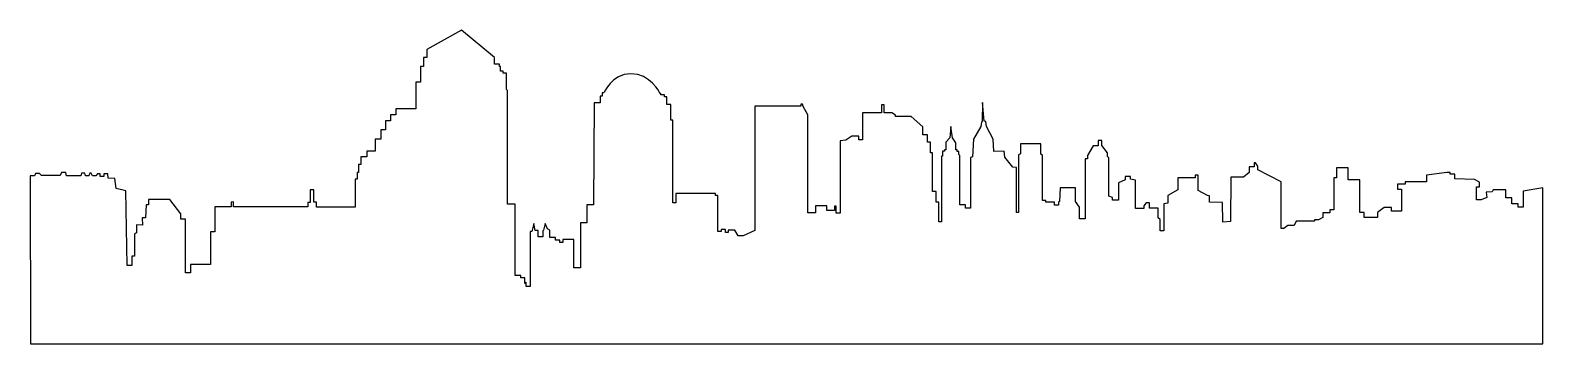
# Model space of a CAD drawing. Header units: centimetres. Extents: x -11.2 to 11.2, y -2.3 to 2.3.
import ezdxf

# ---------------------------------------------------------------- set-up
doc = ezdxf.new("R2010")
doc.units = ezdxf.units.CM
doc.header["$MEASUREMENT"] = 0
doc.layers.add('Camada 1', color=7, linetype='Continuous')

msp = doc.modelspace()

# ---------------------------------------------------------------- linework, layer by layer
at = {"layer": 'Camada 1'}
msp.add_open_spline([(-11.16034, 0.16491), (-11.16034, 0.16491), (-11.0953, 0.16491), (-11.0953, 0.16491), (-11.0953, 0.16491), (-11.0953, 0.16491), (-11.08136, 0.19748), (-11.08136, 0.19748), (-11.08136, 0.19748), (-11.08136, 0.19748), (-11.02564, 0.19748), (-11.02564, 0.19748), (-11.02564, 0.19748), (-11.02564, 0.19748), (-10.99312, 0.16959), (-10.99312, 0.16959), (-10.99312, 0.16959), (-10.99312, 0.16959), (-10.71899, 0.1696), (-10.71899, 0.1696), (-10.71899, 0.1696), (-10.71899, 0.1696), (-10.70042, 0.2114), (-10.70042, 0.2114), (-10.70042, 0.2114), (-10.70042, 0.2114), (-10.63535, 0.2114), (-10.63535, 0.2114), (-10.63535, 0.2114), (-10.63535, 0.2114), (-10.62604, 0.16491), (-10.62604, 0.16491), (-10.62604, 0.16491), (-10.62604, 0.16491), (-10.41231, 0.16491), (-10.41231, 0.16491), (-10.41231, 0.16491), (-10.41231, 0.16491), (-10.403, 0.20216), (-10.403, 0.20216), (-10.403, 0.20216), (-10.403, 0.20216), (-10.35656, 0.20217), (-10.35656, 0.20217), (-10.35656, 0.20217), (-10.35656, 0.20217), (-10.34264, 0.16492), (-10.34264, 0.16492), (-10.34264, 0.16492), (-10.34264, 0.16492), (-10.29618, 0.16491), (-10.29618, 0.16491), (-10.29618, 0.16491), (-10.29618, 0.16491), (-10.28218, 0.20216), (-10.28218, 0.20216), (-10.28218, 0.20216), (-10.28218, 0.20216), (-10.25898, 0.20217), (-10.25898, 0.20217), (-10.25898, 0.20217), (-10.25898, 0.20217), (-10.24041, 0.16492), (-10.24041, 0.16492), (-10.24041, 0.16492), (-10.24041, 0.16492), (-10.19395, 0.16491), (-10.19395, 0.16491), (-10.19395, 0.16491), (-10.19395, 0.16491), (-10.16606, 0.1928), (-10.16606, 0.1928), (-10.16606, 0.1928), (-10.16606, 0.1928), (-10.12886, 0.1928), (-10.12886, 0.1928), (-10.12886, 0.1928), (-10.12886, 0.1928), (-10.12886, 0.1556), (-10.12886, 0.1556), (-10.12886, 0.1556), (-10.12886, 0.1556), (-10.07314, 0.1556), (-10.07314, 0.1556), (-10.07314, 0.1556), (-10.07314, 0.1556), (-10.07314, 0.19285), (-10.07314, 0.19285), (-10.07314, 0.19285), (-10.07314, 0.19285), (-10.01739, 0.19285), (-10.01739, 0.19285), (-10.01739, 0.19285), (-10.01739, 0.19285), (-10.01271, 0.13239), (-10.01271, 0.13239), (-10.01271, 0.13239), (-10.01271, 0.13239), (-9.91053, 0.12779), (-9.91053, 0.12779), (-9.91053, 0.12779), (-9.91053, 0.12779), (-9.89193, -0.02093), (-9.89193, -0.02093), (-9.89193, -0.02093), (-9.89193, -0.02093), (-9.74786, -0.05805), (-9.74786, -0.05805), (-9.74786, -0.05805), (-9.74786, -0.05805), (-9.72931, -1.15922), (-9.72931, -1.15922), (-9.72931, -1.15922), (-9.72931, -1.15922), (-9.65959, -1.15922), (-9.65959, -1.15922), (-9.65959, -1.15922), (-9.65959, -1.15922), (-9.65959, -1.01984), (-9.65959, -1.01984), (-9.65959, -1.01984), (-9.65959, -1.01984), (-9.62242, -1.01984), (-9.62242, -1.01984), (-9.62242, -1.01984), (-9.62242, -1.01984), (-9.62242, -0.69001), (-9.62242, -0.69001), (-9.62242, -0.69001), (-9.62242, -0.69001), (-9.59456, -0.67596), (-9.59456, -0.67596), (-9.59456, -0.67596), (-9.59456, -0.67596), (-9.5899, -0.55986), (-9.5899, -0.55986), (-9.5899, -0.55986), (-9.5899, -0.55986), (-9.50163, -0.56449), (-9.50163, -0.56449), (-9.50163, -0.56449), (-9.50163, -0.56449), (-9.51092, -0.45302), (-9.51092, -0.45302), (-9.51092, -0.45302), (-9.51092, -0.45302), (-9.45978, -0.45302), (-9.45978, -0.45302), (-9.45978, -0.45302), (-9.45978, -0.45302), (-9.45049, -0.26249), (-9.45049, -0.26249), (-9.45049, -0.26249), (-9.45049, -0.26249), (-9.41335, -0.26249), (-9.41335, -0.26249), (-9.41335, -0.26249), (-9.41335, -0.26249), (-9.41335, -0.18351), (-9.41335, -0.18351), (-9.41335, -0.18351), (-9.41335, -0.18351), (-9.10204, -0.18352), (-9.10204, -0.18352), (-9.10204, -0.18352), (-9.10204, -0.18352), (-8.93943, -0.39733), (-8.93943, -0.39733), (-8.93943, -0.39733), (-8.93943, -0.39733), (-8.93943, -0.47623), (-8.93943, -0.47623), (-8.93943, -0.47623), (-8.93943, -0.47623), (-8.86973, -0.47622), (-8.86973, -0.47622), (-8.86973, -0.47622), (-8.86973, -0.47622), (-8.86973, -1.26616), (-8.86973, -1.26616), (-8.86973, -1.26616), (-8.86973, -1.26616), (-8.79539, -1.26616), (-8.79539, -1.26616), (-8.79539, -1.26616), (-8.79539, -1.26616), (-8.79539, -1.14062), (-8.79539, -1.14062), (-8.79539, -1.14062), (-8.79539, -1.14062), (-8.50268, -1.14062), (-8.50268, -1.14062), (-8.50268, -1.14062), (-8.50268, -1.14062), (-8.50268, -0.66207), (-8.50268, -0.66207), (-8.50268, -0.66207), (-8.50268, -0.66207), (-8.43762, -0.66207), (-8.43762, -0.66207), (-8.43762, -0.66207), (-8.43762, -0.66207), (-8.43762, -0.29038), (-8.43762, -0.29038), (-8.43762, -0.29038), (-8.43762, -0.29038), (-8.19602, -0.29038), (-8.19602, -0.29038), (-8.19602, -0.29038), (-8.19602, -0.29038), (-8.19602, -0.22537), (-8.19602, -0.22537), (-8.19602, -0.22537), (-8.19602, -0.22537), (-8.15887, -0.22074), (-8.15887, -0.22074), (-8.15887, -0.22074), (-8.15887, -0.22074), (-8.15887, -0.29038), (-8.15887, -0.29038), (-8.15887, -0.29038), (-8.15887, -0.29038), (-7.06231, -0.29038), (-7.06231, -0.29038), (-7.06231, -0.29038), (-7.06231, -0.29038), (-7.06231, -0.22998), (-7.06231, -0.22998), (-7.06231, -0.22998), (-7.06231, -0.22998), (-7.02979, -0.22998), (-7.02979, -0.22998), (-7.02979, -0.22998), (-7.02979, -0.22998), (-7.02979, -0.04408), (-7.02979, -0.04408), (-7.02979, -0.04408), (-7.02979, -0.04408), (-6.97407, -0.04408), (-6.97407, -0.04408), (-6.97407, -0.04408), (-6.97407, -0.04408), (-6.97407, -0.22537), (-6.97407, -0.22537), (-6.97407, -0.22537), (-6.97407, -0.22537), (-6.9369, -0.22537), (-6.9369, -0.22537), (-6.9369, -0.22537), (-6.9369, -0.22537), (-6.9369, -0.29974), (-6.9369, -0.29974), (-6.9369, -0.29974), (-6.9369, -0.29974), (-6.36537, -0.29975), (-6.36537, -0.29975), (-6.36537, -0.29975), (-6.36537, -0.29975), (-6.36537, 0.11388), (-6.36537, 0.11388), (-6.36537, 0.11388), (-6.36537, 0.11388), (-6.33754, 0.11388), (-6.33754, 0.11388), (-6.33754, 0.11388), (-6.33754, 0.11388), (-6.33754, 0.21606), (-6.33754, 0.21606), (-6.33754, 0.21606), (-6.33754, 0.21606), (-6.31428, 0.21606), (-6.31428, 0.21606), (-6.31428, 0.21606), (-6.31428, 0.21606), (-6.31428, 0.33221), (-6.31428, 0.33221), (-6.31428, 0.33221), (-6.31428, 0.33221), (-6.28176, 0.33221), (-6.28176, 0.33221), (-6.28176, 0.33221), (-6.28176, 0.33221), (-6.28176, 0.44376), (-6.28176, 0.44376), (-6.28176, 0.44376), (-6.28176, 0.44376), (-6.1935, 0.44376), (-6.1935, 0.44376), (-6.1935, 0.44376), (-6.1935, 0.44376), (-6.1935, 0.52729), (-6.1935, 0.52729), (-6.1935, 0.52729), (-6.1935, 0.52729), (-6.07269, 0.52729), (-6.07269, 0.52729), (-6.07269, 0.52729), (-6.07269, 0.52729), (-6.07269, 0.70392), (-6.07269, 0.70392), (-6.07269, 0.70392), (-6.07269, 0.70392), (-5.98906, 0.70392), (-5.98906, 0.70392), (-5.98906, 0.70392), (-5.98906, 0.70392), (-5.98906, 0.8433), (-5.98906, 0.8433), (-5.98906, 0.8433), (-5.98906, 0.8433), (-5.91936, 0.84331), (-5.91936, 0.84331), (-5.91936, 0.84331), (-5.91936, 0.84331), (-5.91936, 0.97803), (-5.91936, 0.97803), (-5.91936, 0.97803), (-5.91936, 0.97803), (-5.84502, 0.97803), (-5.84502, 0.97803), (-5.84502, 0.97803), (-5.84502, 0.97803), (-5.84502, 1.0663), (-5.84502, 1.0663), (-5.84502, 1.0663), (-5.84502, 1.0663), (-5.76604, 1.0663), (-5.76604, 1.0663), (-5.76604, 1.0663), (-5.76604, 1.0663), (-5.76604, 1.15459), (-5.76604, 1.15459), (-5.76604, 1.15459), (-5.76604, 1.15459), (-5.46865, 1.15459), (-5.46865, 1.15459), (-5.46865, 1.15459), (-5.46865, 1.15459), (-5.46865, 1.54485), (-5.46865, 1.54485), (-5.46865, 1.54485), (-5.46865, 1.54485), (-5.40367, 1.54485), (-5.40367, 1.54485), (-5.40367, 1.54485), (-5.40367, 1.54485), (-5.40367, 1.77718), (-5.40367, 1.77718), (-5.40367, 1.77718), (-5.40367, 1.77718), (-5.35715, 1.77718), (-5.35715, 1.77718), (-5.35715, 1.77718), (-5.35715, 1.77718), (-5.35715, 1.91193), (-5.35715, 1.91193), (-5.35715, 1.91193), (-5.35715, 1.91193), (-5.30603, 1.91193), (-5.30603, 1.91193), (-5.30603, 1.91193), (-5.30603, 1.91193), (-5.30603, 2.02808), (-5.30603, 2.02808), (-5.30603, 2.02808), (-5.30603, 2.02808), (-4.79494, 2.31153), (-4.79494, 2.31153), (-4.79494, 2.31153), (-4.79494, 2.31153), (-4.3071, 1.91196), (-4.3071, 1.91196), (-4.3071, 1.91196), (-4.3071, 1.91196), (-4.3071, 1.80962), (-4.3071, 1.80962), (-4.3071, 1.80962), (-4.3071, 1.80962), (-4.23736, 1.80962), (-4.23736, 1.80962), (-4.23736, 1.80962), (-4.23736, 1.80962), (-4.23736, 1.77718), (-4.23736, 1.77718), (-4.23736, 1.77718), (-4.23736, 1.77718), (-4.21878, 1.77718), (-4.21878, 1.77718), (-4.21878, 1.77718), (-4.21878, 1.77718), (-4.21878, 1.70744), (-4.21878, 1.70744), (-4.21878, 1.70744), (-4.21878, 1.70744), (-4.18161, 1.70744), (-4.18161, 1.70744), (-4.18161, 1.70744), (-4.18161, 1.70744), (-4.18161, 1.67961), (-4.18161, 1.67961), (-4.18161, 1.67961), (-4.18161, 1.67961), (-4.13052, 1.6796), (-4.13052, 1.6796), (-4.13052, 1.6796), (-4.13052, 1.6796), (-4.13052, 1.43804), (-4.13052, 1.43804), (-4.13052, 1.43804), (-4.13052, 1.43804), (-4.11658, 1.42402), (-4.11658, 1.42402), (-4.11658, 1.42402), (-4.11658, 1.42402), (-4.11658, -0.25331), (-4.11658, -0.25331), (-4.11658, -0.25331), (-4.11658, -0.25331), (-4.00505, -0.25331), (-4.00505, -0.25331), (-4.00505, -0.25331), (-4.00505, -0.25331), (-4.00505, -1.30331), (-4.00505, -1.30331), (-4.00505, -1.30331), (-4.00505, -1.30331), (-3.92142, -1.30331), (-3.92142, -1.30331), (-3.92142, -1.30331), (-3.92142, -1.30331), (-3.92142, -1.34051), (-3.92142, -1.34051), (-3.92142, -1.34051), (-3.92142, -1.34051), (-3.86104, -1.34051), (-3.86104, -1.34051), (-3.86104, -1.34051), (-3.86104, -1.34051), (-3.86104, -1.42409), (-3.86104, -1.42409), (-3.86104, -1.42409), (-3.86104, -1.42409), (-3.84014, -1.40316), (-3.84014, -1.40316), (-3.84014, -1.40316), (-3.84014, -1.40316), (-3.84014, -1.46589), (-3.84014, -1.46589), (-3.84014, -1.46589), (-3.84014, -1.46589), (-3.78203, -1.4659), (-3.78203, -1.4659), (-3.78203, -1.4659), (-3.78203, -1.4659), (-3.78203, -0.65749), (-3.78203, -0.65749), (-3.78203, -0.65749), (-3.78203, -0.65749), (-3.75883, -0.65749), (-3.75883, -0.65749), (-3.75883, -0.65749), (-3.75883, -0.65749), (-3.73094, -0.53671), (-3.73094, -0.53671), (-3.73094, -0.53671), (-3.73094, -0.53671), (-3.70771, -0.64358), (-3.70771, -0.64358), (-3.70771, -0.64358), (-3.70771, -0.64358), (-3.66586, -0.64357), (-3.66586, -0.64357), (-3.66586, -0.64357), (-3.66586, -0.64357), (-3.66586, -0.73647), (-3.66586, -0.73647), (-3.66586, -0.73647), (-3.66586, -0.73647), (-3.59616, -0.73647), (-3.59616, -0.73647), (-3.59616, -0.73647), (-3.59616, -0.73647), (-3.59616, -0.6482), (-3.59616, -0.6482), (-3.59616, -0.6482), (-3.59616, -0.6482), (-3.58457, -0.63656), (-3.58457, -0.63656), (-3.58457, -0.63656), (-3.58457, -0.63656), (-3.55904, -0.53673), (-3.55904, -0.53673), (-3.55904, -0.53673), (-3.55904, -0.53673), (-3.5265, -0.61571), (-3.5265, -0.61571), (-3.5265, -0.61571), (-3.5265, -0.61571), (-3.49398, -0.63428), (-3.49398, -0.63428), (-3.49398, -0.63428), (-3.49398, -0.63428), (-3.49398, -0.74578), (-3.49398, -0.74578), (-3.49398, -0.74578), (-3.49398, -0.74578), (-3.41037, -0.74578), (-3.41037, -0.74578), (-3.41037, -0.74578), (-3.41037, -0.74578), (-3.41037, -0.78293), (-3.41037, -0.78293), (-3.41037, -0.78293), (-3.41037, -0.78293), (-3.34531, -0.78293), (-3.34531, -0.78293), (-3.34531, -0.78293), (-3.34531, -0.78293), (-3.34531, -0.82005), (-3.34531, -0.82005), (-3.34531, -0.82005), (-3.34531, -0.82005), (-3.29885, -0.82005), (-3.29885, -0.82005), (-3.29885, -0.82005), (-3.29885, -0.82005), (-3.29885, -0.77364), (-3.29885, -0.77364), (-3.29885, -0.77364), (-3.29885, -0.77364), (-3.13624, -0.77364), (-3.13624, -0.77364), (-3.13624, -0.77364), (-3.13624, -0.77364), (-3.13624, -1.19181), (-3.13624, -1.19181), (-3.13624, -1.19181), (-3.13624, -1.19181), (-3.03863, -1.19182), (-3.03863, -1.19182), (-3.03863, -1.19182), (-3.03863, -1.19182), (-3.03863, -0.52735), (-3.03863, -0.52735), (-3.03863, -0.52735), (-3.03863, -0.52735), (-2.94574, -0.52734), (-2.94574, -0.52734), (-2.94574, -0.52734), (-2.94574, -0.52734), (-2.94574, -0.26249), (-2.94574, -0.26249), (-2.94574, -0.26249), (-2.94574, -0.26249), (-2.84813, -0.26249), (-2.84813, -0.26249), (-2.84813, -0.26249), (-2.84813, -0.26249), (-2.83887, 1.24288), (-2.83887, 1.24288), (-2.83887, 1.24288), (-2.83887, 1.24288), (-2.75061, 1.24288), (-2.75061, 1.24288), (-2.75061, 1.24288), (-2.75061, 1.24288), (-2.75061, 1.34046), (-2.75061, 1.34046), (-2.75061, 1.34046), (-2.75061, 1.34046), (-2.71809, 1.34046), (-2.71809, 1.34046), (-2.71809, 1.34046), (-2.71809, 1.34046), (-2.71809, 1.38695), (-2.71809, 1.38695), (-2.71809, 1.38695), (-2.71809, 1.38695), (-2.69489, 1.38695), (-2.69489, 1.38695), (-2.69489, 1.38695), (-2.69489, 1.38695), (-2.57871, 1.67042), (-2.29526, 1.67042), (-2.29526, 1.67042), (-2.01184, 1.67042), (-1.86783, 1.39621), (-1.86783, 1.37763), (-1.86783, 1.37763), (-1.86783, 1.37763), (-1.85388, 1.37763), (-1.85388, 1.37763), (-1.85388, 1.37763), (-1.85388, 1.37763), (-1.85388, 1.35903), (-1.85388, 1.35903), (-1.85388, 1.35903), (-1.85388, 1.35903), (-1.79816, 1.35903), (-1.79816, 1.35903), (-1.79816, 1.35903), (-1.79816, 1.35903), (-1.79816, 1.33112), (-1.79816, 1.33112), (-1.79816, 1.33112), (-1.79816, 1.33112), (-1.76564, 1.33112), (-1.76564, 1.33112), (-1.76564, 1.33112), (-1.76564, 1.33112), (-1.76564, 1.21497), (-1.76564, 1.21497), (-1.76564, 1.21497), (-1.76564, 1.21497), (-1.70519, 1.21497), (-1.70519, 1.21497), (-1.70519, 1.21497), (-1.70519, 1.21497), (-1.70519, 0.98732), (-1.70519, 0.98732), (-1.70519, 0.98732), (-1.70519, 0.98732), (-1.6773, 0.98732), (-1.6773, 0.98732), (-1.6773, 0.98732), (-1.6773, 0.98732), (-1.6773, -0.23468), (-1.6773, -0.23468), (-1.6773, -0.23468), (-1.6773, -0.23468), (-1.6355, -0.23469), (-1.6355, -0.23469), (-1.6355, -0.23469), (-1.6355, -0.23469), (-1.6355, -0.09533), (-1.6355, -0.09533), (-1.6355, -0.09533), (-1.6355, -0.09533), (-1.05008, -0.09533), (-1.05008, -0.09533), (-1.05008, -0.09533), (-1.05008, -0.09533), (-1.05008, -0.12316), (-1.05008, -0.12316), (-1.05008, -0.12316), (-1.05008, -0.12316), (-1.01293, -0.12316), (-1.01293, -0.12316), (-1.01293, -0.12316), (-1.01293, -0.12316), (-1.01293, -0.65749), (-1.01293, -0.65749), (-1.01293, -0.65749), (-1.01293, -0.65749), (-0.96179, -0.65749), (-0.96179, -0.65749), (-0.96179, -0.65749), (-0.96179, -0.65749), (-0.96179, -0.62497), (-0.96179, -0.62497), (-0.96179, -0.62497), (-0.96179, -0.62497), (-0.90141, -0.62497), (-0.90141, -0.62497), (-0.90141, -0.62497), (-0.90141, -0.62497), (-0.90141, -0.6714), (-0.90141, -0.6714), (-0.90141, -0.6714), (-0.90141, -0.6714), (-0.85963, -0.67141), (-0.85963, -0.67141), (-0.85963, -0.67141), (-0.85963, -0.67141), (-0.85963, -0.63895), (-0.85963, -0.63895), (-0.85963, -0.63895), (-0.85963, -0.63895), (-0.762, -0.63894), (-0.762, -0.63894), (-0.762, -0.63894), (-0.762, -0.63894), (-0.71554, -0.71787), (-0.71554, -0.71787), (-0.71554, -0.71787), (-0.71554, -0.71787), (-0.64119, -0.72247), (-0.64119, -0.72247), (-0.64119, -0.72247), (-0.64119, -0.72247), (-0.46932, -0.64357), (-0.46932, -0.64357), (-0.46932, -0.64357), (-0.46932, -0.64357), (-0.46932, 1.19184), (-0.46932, 1.19184), (-0.46932, 1.19184), (-0.46932, 1.19184), (0.2137, 1.19184), (0.2137, 1.19184), (0.2137, 1.19184), (0.2137, 1.19184), (0.20907, 1.21967), (0.20907, 1.21967), (0.20907, 1.21967), (0.20907, 1.21967), (0.23693, 1.21968), (0.23693, 1.21968), (0.23693, 1.21968), (0.23693, 1.21968), (0.24627, 1.18703), (0.24627, 1.18703), (0.24627, 1.18703), (0.24627, 1.18703), (0.31591, 1.0663), (0.31591, 1.0663), (0.31591, 1.0663), (0.31591, 1.0663), (0.31591, -0.37875), (0.31591, -0.37875), (0.31591, -0.37875), (0.31591, -0.37875), (0.42743, -0.37875), (0.42743, -0.37875), (0.42743, -0.37875), (0.42743, -0.37875), (0.42743, -0.27644), (0.42743, -0.27644), (0.42743, -0.27644), (0.42743, -0.27644), (0.5947, -0.27644), (0.5947, -0.27644), (0.5947, -0.27644), (0.5947, -0.27644), (0.5947, -0.34618), (0.5947, -0.34618), (0.5947, -0.34618), (0.5947, -0.34618), (0.7108, -0.34618), (0.7108, -0.34618), (0.7108, -0.34618), (0.7108, -0.34618), (0.7108, -0.28112), (0.7108, -0.28112), (0.7108, -0.28112), (0.7108, -0.28112), (0.73411, -0.28112), (0.73411, -0.28112), (0.73411, -0.28112), (0.73411, -0.28112), (0.73411, -0.38806), (0.73411, -0.38806), (0.73411, -0.38806), (0.73411, -0.38806), (0.78989, -0.38806), (0.78989, -0.38806), (0.78989, -0.38806), (0.78989, -0.38806), (0.78989, 0.68064), (0.78989, 0.68064), (0.78989, 0.68064), (0.78989, 0.68064), (0.8735, 0.68993), (0.8735, 0.68993), (0.8735, 0.68993), (0.8735, 0.68993), (0.96642, 0.75039), (0.96642, 0.75039), (0.96642, 0.75039), (0.96642, 0.75039), (1.06865, 0.75038), (1.06865, 0.75038), (1.06865, 0.75038), (1.06865, 0.75038), (1.06865, 0.69463), (1.06865, 0.69463), (1.06865, 0.69463), (1.06865, 0.69463), (1.11974, 0.69464), (1.11974, 0.69464), (1.11974, 0.69464), (1.11974, 0.69464), (1.11974, 1.09421), (1.11974, 1.09421), (1.11974, 1.09421), (1.11974, 1.09421), (1.40314, 1.09421), (1.40314, 1.09421), (1.40314, 1.09421), (1.40314, 1.09421), (1.40314, 1.21036), (1.40314, 1.21036), (1.40314, 1.21036), (1.40314, 1.21036), (1.44034, 1.21036), (1.44034, 1.21036), (1.44034, 1.21036), (1.44034, 1.21036), (1.44034, 1.09421), (1.44034, 1.09421), (1.44034, 1.09421), (1.44034, 1.09421), (1.55652, 1.09421), (1.55652, 1.09421), (1.55652, 1.09421), (1.55652, 1.09421), (1.60761, 1.06169), (1.60761, 1.06169), (1.60761, 1.06169), (1.60761, 1.06169), (1.60761, 1.03849), (1.60761, 1.03849), (1.60761, 1.03849), (1.60761, 1.03849), (1.83991, 1.03849), (1.83991, 1.03849), (1.83991, 1.03849), (1.83991, 1.03849), (2.01186, 0.88977), (2.01186, 0.88977), (2.01186, 0.88977), (2.01186, 0.88977), (2.01186, 0.76893), (2.01186, 0.76893), (2.01186, 0.76893), (2.01186, 0.76893), (2.08158, 0.76893), (2.08158, 0.76893), (2.08158, 0.76893), (2.08158, 0.76893), (2.08158, 0.66212), (2.08158, 0.66212), (2.08158, 0.66212), (2.08158, 0.66212), (2.12336, 0.66212), (2.12336, 0.66212), (2.12336, 0.66212), (2.12336, 0.66212), (2.12336, 0.50414), (2.12336, 0.50414), (2.12336, 0.50414), (2.12336, 0.50414), (2.15588, 0.50414), (2.15588, 0.50414), (2.15588, 0.50414), (2.15588, 0.50414), (2.15588, -0.06744), (2.15588, -0.06744), (2.15588, -0.06744), (2.15588, -0.06744), (2.20702, -0.06744), (2.20702, -0.06744), (2.20702, -0.06744), (2.20702, -0.06744), (2.20702, -0.2254), (2.20702, -0.2254), (2.20702, -0.2254), (2.20702, -0.2254), (2.2488, -0.2254), (2.2488, -0.2254), (2.2488, -0.2254), (2.2488, -0.2254), (2.2488, -0.51343), (2.2488, -0.51343), (2.2488, -0.51343), (2.2488, -0.51343), (2.28603, -0.51342), (2.28603, -0.51342), (2.28603, -0.51342), (2.28603, -0.51342), (2.28603, 0.45302), (2.28603, 0.45302), (2.28603, 0.45302), (2.28603, 0.45302), (2.29992, 0.45302), (2.29992, 0.45302), (2.29992, 0.45302), (2.29992, 0.45302), (2.29992, 0.52732), (2.29992, 0.52732), (2.29992, 0.52732), (2.29992, 0.52732), (2.33243, 0.52731), (2.33243, 0.52731), (2.33243, 0.52731), (2.33243, 0.52731), (2.33243, 0.55057), (2.33243, 0.55057), (2.33243, 0.55057), (2.33243, 0.55057), (2.35101, 0.55057), (2.35101, 0.55057), (2.35101, 0.55057), (2.35101, 0.55057), (2.35101, 0.66212), (2.35101, 0.66212), (2.35101, 0.66212), (2.35101, 0.66212), (2.41147, 0.72713), (2.41147, 0.72713), (2.41147, 0.72713), (2.41147, 0.72713), (2.42536, 0.89437), (2.42536, 0.89437), (2.42536, 0.89437), (2.42536, 0.89437), (2.44862, 0.72713), (2.44862, 0.72713), (2.44862, 0.72713), (2.44862, 0.72713), (2.49971, 0.65283), (2.49971, 0.65283), (2.49971, 0.65283), (2.49971, 0.65283), (2.49971, 0.54589), (2.49971, 0.54589), (2.49971, 0.54589), (2.49971, 0.54589), (2.51828, 0.54589), (2.51828, 0.54589), (2.51828, 0.54589), (2.51828, 0.54589), (2.51828, 0.52269), (2.51828, 0.52269), (2.51828, 0.52269), (2.51828, 0.52269), (2.54151, 0.52268), (2.54151, 0.52268), (2.54151, 0.52268), (2.54151, 0.52268), (2.54151, 0.48082), (2.54151, 0.48082), (2.54151, 0.48082), (2.54151, 0.48082), (2.55778, 0.46463), (2.55778, 0.46463), (2.55778, 0.46463), (2.55778, 0.46463), (2.55778, -0.2625), (2.55778, -0.2625), (2.55778, -0.2625), (2.55778, -0.2625), (2.64374, -0.26249), (2.64374, -0.26249), (2.64374, -0.26249), (2.64374, -0.26249), (2.64374, -0.31366), (2.64374, -0.31366), (2.64374, -0.31366), (2.64374, -0.31366), (2.71343, -0.31366), (2.71343, -0.31366), (2.71343, -0.31366), (2.71343, -0.31366), (2.71343, 0.43442), (2.71343, 0.43442), (2.71343, 0.43442), (2.71343, 0.43442), (2.74595, 0.44379), (2.74595, 0.44379), (2.74595, 0.44379), (2.74595, 0.44379), (2.75995, 0.70393), (2.75995, 0.70393), (2.75995, 0.70393), (2.75995, 0.70393), (2.86671, 0.8944), (2.86671, 0.8944), (2.86671, 0.8944), (2.86671, 0.8944), (2.87602, 0.9548), (2.87602, 0.9548), (2.87602, 0.9548), (2.87602, 0.9548), (2.88996, 0.96417), (2.88996, 0.96417), (2.88996, 0.96417), (2.88996, 0.96417), (2.89464, 1.24751), (2.89464, 1.24751), (2.89464, 1.24751), (2.89464, 1.24751), (2.91784, 0.96877), (2.91784, 0.96877), (2.91784, 0.96877), (2.91784, 0.96877), (2.94107, 0.96414), (2.94107, 0.96414), (2.94107, 0.96414), (2.94107, 0.96414), (2.95041, 0.8944), (2.95041, 0.8944), (2.95041, 0.8944), (2.95041, 0.8944), (3.04799, 0.70393), (3.04799, 0.70393), (3.04799, 0.70393), (3.04799, 0.70393), (3.06183, 0.52269), (3.06183, 0.52269), (3.06183, 0.52269), (3.06183, 0.52269), (3.21055, 0.52732), (3.21055, 0.52732), (3.21055, 0.52732), (3.21055, 0.52732), (3.22449, 0.43905), (3.22449, 0.43905), (3.22449, 0.43905), (3.22449, 0.43905), (3.34067, 0.29038), (3.34067, 0.29038), (3.34067, 0.29038), (3.34067, 0.29038), (3.39179, 0.28578), (3.39179, 0.28578), (3.39179, 0.28578), (3.39179, 0.28578), (3.3918, -0.37399), (3.3918, -0.37399), (3.3918, -0.37399), (3.3918, -0.37399), (3.42432, -0.37399), (3.42432, -0.37399), (3.42432, -0.37399), (3.42432, -0.37399), (3.42432, 0.47622), (3.42432, 0.47622), (3.42432, 0.47622), (3.42432, 0.47622), (3.45213, 0.49019), (3.45213, 0.49019), (3.45213, 0.49019), (3.45213, 0.49019), (3.45213, 0.63418), (3.45213, 0.63418), (3.45213, 0.63418), (3.45213, 0.63418), (3.7542, 0.63418), (3.7542, 0.63418), (3.7542, 0.63418), (3.7542, 0.63418), (3.7542, 0.48551), (3.7542, 0.48551), (3.7542, 0.48551), (3.7542, 0.48551), (3.7774, 0.47159), (3.7774, 0.47159), (3.7774, 0.47159), (3.7774, 0.47159), (3.7774, -0.19744), (3.7774, -0.19744), (3.7774, -0.19744), (3.7774, -0.19744), (3.82852, -0.19743), (3.82852, -0.19743), (3.82852, -0.19743), (3.82852, -0.19743), (3.82852, -0.2254), (3.82852, -0.2254), (3.82852, -0.2254), (3.82852, -0.2254), (3.95404, -0.2254), (3.95404, -0.2254), (3.95404, -0.2254), (3.95404, -0.2254), (3.95404, -0.2672), (3.95404, -0.2672), (3.95404, -0.2672), (3.95404, -0.2672), (4.01439, -0.2672), (4.01439, -0.2672), (4.01439, -0.2672), (4.01439, -0.2672), (4.01439, -0.2254), (4.01439, -0.2254), (4.01439, -0.2254), (4.01439, -0.2254), (4.02828, -0.21143), (4.02828, -0.21143), (4.02828, -0.21143), (4.02828, -0.21143), (4.03759, -0.01167), (4.03759, -0.01167), (4.03759, -0.01167), (4.03759, -0.01167), (4.26527, -0.01167), (4.26527, -0.01167), (4.26527, -0.01167), (4.26527, -0.01167), (4.26527, -0.21606), (4.26527, -0.21606), (4.26527, -0.21606), (4.26527, -0.21606), (4.32565, -0.2998), (4.32565, -0.2998), (4.32565, -0.2998), (4.32565, -0.2998), (4.32565, -0.47167), (4.32565, -0.47167), (4.32565, -0.47167), (4.32565, -0.47167), (4.40931, -0.47167), (4.40931, -0.47167), (4.40931, -0.47167), (4.40931, -0.47167), (4.40931, 0.4159), (4.40931, 0.4159), (4.40931, 0.4159), (4.40931, 0.4159), (4.4418, 0.4159), (4.4418, 0.4159), (4.4418, 0.4159), (4.4418, 0.4159), (4.4418, 0.46694), (4.4418, 0.46694), (4.4418, 0.46694), (4.4418, 0.46694), (4.52557, 0.60638), (4.52557, 0.60638), (4.52557, 0.60638), (4.52557, 0.60638), (4.59978, 0.60637), (4.59978, 0.60637), (4.59978, 0.60637), (4.59978, 0.60637), (4.59978, 0.6853), (4.59978, 0.6853), (4.59978, 0.6853), (4.59978, 0.6853), (4.65556, 0.6853), (4.65556, 0.6853), (4.65556, 0.6853), (4.65556, 0.6853), (4.65556, 0.611), (4.65556, 0.611), (4.65556, 0.611), (4.65556, 0.611), (4.73919, 0.50416), (4.73919, 0.50416), (4.73919, 0.50416), (4.73919, 0.50416), (4.73919, 0.44833), (4.73919, 0.44833), (4.73919, 0.44833), (4.73919, 0.44833), (4.75546, 0.43208), (4.75546, 0.43208), (4.75546, 0.43208), (4.75546, 0.43208), (4.75546, -0.13707), (4.75546, -0.13707), (4.75546, -0.13707), (4.75546, -0.13707), (4.80888, -0.15567), (4.80888, -0.15567), (4.80888, -0.15567), (4.80888, -0.15567), (4.80888, -0.19284), (4.80888, -0.19284), (4.80888, -0.19284), (4.80888, -0.19284), (4.9018, -0.19283), (4.9018, -0.19283), (4.9018, -0.19283), (4.9018, -0.19283), (4.9018, 0.06278), (4.9018, 0.06278), (4.9018, 0.06278), (4.9018, 0.06278), (4.9994, 0.10464), (4.9994, 0.10464), (4.9994, 0.10464), (4.9994, 0.10464), (4.9994, 0.15568), (4.9994, 0.15568), (4.9994, 0.15568), (4.9994, 0.15568), (5.07839, 0.15568), (5.07839, 0.15568), (5.07839, 0.15568), (5.07839, 0.15568), (5.07839, 0.11396), (5.07839, 0.11396), (5.07839, 0.11396), (5.07839, 0.11396), (5.14808, 0.09996), (5.14808, 0.09996), (5.14808, 0.09996), (5.14808, 0.09996), (5.14808, -0.31821), (5.14808, -0.31821), (5.14808, -0.31821), (5.14808, -0.31821), (5.27352, -0.31821), (5.27352, -0.31821), (5.27352, -0.31821), (5.27352, -0.31821), (5.27352, -0.27633), (5.27352, -0.27633), (5.27352, -0.27633), (5.27352, -0.27633), (5.30609, -0.23458), (5.30609, -0.23458), (5.30609, -0.23458), (5.30609, -0.23458), (5.35712, -0.23458), (5.35712, -0.23458), (5.35712, -0.23458), (5.35712, -0.23458), (5.35712, -0.31356), (5.35712, -0.31356), (5.35712, -0.31356), (5.35712, -0.31356), (5.48722, -0.31356), (5.48722, -0.31356), (5.48722, -0.31356), (5.48722, -0.31356), (5.48722, -0.45294), (5.48722, -0.45294), (5.48722, -0.45294), (5.48722, -0.45294), (5.51275, -0.47847), (5.51275, -0.47847), (5.51275, -0.47847), (5.51275, -0.47847), (5.51275, -0.64807), (5.51275, -0.64807), (5.51275, -0.64807), (5.51275, -0.64807), (5.57093, -0.64807), (5.57093, -0.64807), (5.57093, -0.64807), (5.57093, -0.64807), (5.57093, -0.2486), (5.57093, -0.2486), (5.57093, -0.2486), (5.57093, -0.2486), (5.62662, -0.23929), (5.62662, -0.23929), (5.62662, -0.23929), (5.62662, -0.23929), (5.62662, -0.12774), (5.62662, -0.12774), (5.62662, -0.12774), (5.62662, -0.12774), (5.77529, -0.04408), (5.77529, -0.04408), (5.77529, -0.04408), (5.77529, -0.04408), (5.77529, 0.13703), (5.77529, 0.13703), (5.77529, 0.13703), (5.77529, 0.13703), (6.03081, 0.13703), (6.03081, 0.13703), (6.03081, 0.13703), (6.03081, 0.13703), (6.03081, 0.17428), (6.03081, 0.17428), (6.03081, 0.17428), (6.03081, 0.17428), (6.07727, 0.17428), (6.07727, 0.17428), (6.07727, 0.17428), (6.07727, 0.17428), (6.07727, -0.05342), (6.07727, -0.05342), (6.07727, -0.05342), (6.07727, -0.05342), (6.212, -0.12772), (6.212, -0.12772), (6.212, -0.12772), (6.212, -0.12772), (6.23997, -0.13235), (6.23997, -0.13235), (6.23997, -0.13235), (6.23997, -0.13235), (6.23997, -0.22538), (6.23997, -0.22538), (6.23997, -0.22538), (6.23997, -0.22538), (6.4351, -0.22998), (6.4351, -0.22998), (6.4351, -0.22998), (6.4351, -0.22998), (6.43973, -0.51803), (6.43973, -0.51803), (6.43973, -0.51803), (6.43973, -0.51803), (6.5512, -0.5088), (6.5512, -0.5088), (6.5512, -0.5088), (6.5512, -0.5088), (6.55591, 0.14631), (6.55591, 0.14631), (6.55591, 0.14631), (6.55591, 0.14631), (6.74179, 0.14631), (6.74179, 0.14631), (6.74179, 0.14631), (6.74179, 0.14631), (6.83, 0.21605), (6.83, 0.21605), (6.83, 0.21605), (6.83, 0.21605), (6.83, 0.29974), (6.83, 0.29974), (6.83, 0.29974), (6.83, 0.29974), (6.89972, 0.29498), (6.89972, 0.29498), (6.89972, 0.29498), (6.89972, 0.29498), (6.89972, 0.35544), (6.89972, 0.35544), (6.89972, 0.35544), (6.89972, 0.35544), (6.92293, 0.35544), (6.92293, 0.35544), (6.92293, 0.35544), (6.92293, 0.35544), (6.95545, 0.30898), (6.95545, 0.30898), (6.95545, 0.30898), (6.95545, 0.30898), (6.95545, 0.25321), (6.95545, 0.25321), (6.95545, 0.25321), (6.95545, 0.25321), (7.29928, 0.07665), (7.29928, 0.07665), (7.29928, 0.07665), (7.29928, 0.07665), (7.29928, -0.61103), (7.29928, -0.61103), (7.29928, -0.61103), (7.29928, -0.61103), (7.34108, -0.61103), (7.34108, -0.61103), (7.34108, -0.61103), (7.34108, -0.61103), (7.39691, -0.56917), (7.39691, -0.56917), (7.39691, -0.56917), (7.39691, -0.56917), (7.4898, -0.56917), (7.4898, -0.56917), (7.4898, -0.56917), (7.4898, -0.56917), (7.52232, -0.50411), (7.52232, -0.50411), (7.52232, -0.50411), (7.52232, -0.50411), (7.79179, -0.50411), (7.79179, -0.50411), (7.79179, -0.50411), (7.79179, -0.50411), (7.79179, -0.48559), (7.79179, -0.48559), (7.79179, -0.48559), (7.79179, -0.48559), (7.8522, -0.48559), (7.8522, -0.48559), (7.8522, -0.48559), (7.8522, -0.48559), (7.91258, -0.44834), (7.91258, -0.44834), (7.91258, -0.44834), (7.91258, -0.44834), (7.91258, -0.38333), (7.91258, -0.38333), (7.91258, -0.38333), (7.91258, -0.38333), (8.01941, -0.38333), (8.01941, -0.38333), (8.01941, -0.38333), (8.01941, -0.38333), (8.01941, -0.33684), (8.01941, -0.33684), (8.01941, -0.33684), (8.01941, -0.33684), (8.07527, -0.33684), (8.07527, -0.33684), (8.07527, -0.33684), (8.07527, -0.33684), (8.07527, 0.13703), (8.07527, 0.13703), (8.07527, 0.13703), (8.07527, 0.13703), (8.11699, 0.13703), (8.11699, 0.13703), (8.11699, 0.13703), (8.11699, 0.13703), (8.11699, 0.28107), (8.11699, 0.28107), (8.11699, 0.28107), (8.11699, 0.28107), (8.28887, 0.28107), (8.28887, 0.28107), (8.28887, 0.28107), (8.28887, 0.28107), (8.28887, 0.10457), (8.28887, 0.10457), (8.28887, 0.10457), (8.28887, 0.10457), (8.46079, 0.10456), (8.46079, 0.10456), (8.46079, 0.10456), (8.46079, 0.10456), (8.46079, -0.37399), (8.46079, -0.37399), (8.46079, -0.37399), (8.46079, -0.37399), (8.52588, -0.37399), (8.52588, -0.37399), (8.52588, -0.37399), (8.52588, -0.37399), (8.52588, -0.44836), (8.52588, -0.44836), (8.52588, -0.44836), (8.52588, -0.44836), (8.72101, -0.44836), (8.72101, -0.44836), (8.72101, -0.44836), (8.72101, -0.44836), (8.72101, -0.37399), (8.72101, -0.37399), (8.72101, -0.37399), (8.72101, -0.37399), (8.81859, -0.30435), (8.81859, -0.30435), (8.81859, -0.30435), (8.81859, -0.30435), (8.93016, -0.30435), (8.93016, -0.30435), (8.93016, -0.30435), (8.93016, -0.30435), (8.93016, -0.35547), (8.93016, -0.35547), (8.93016, -0.35547), (8.93016, -0.35547), (9.07412, -0.35547), (9.07412, -0.35547), (9.07412, -0.35547), (9.07412, -0.35547), (9.07412, -0.03016), (9.07412, -0.03016), (9.07412, -0.03016), (9.07412, -0.03016), (9.01843, -0.03016), (9.01843, -0.03016), (9.01843, -0.03016), (9.01843, -0.03016), (9.01843, 0.04414), (9.01843, 0.04414), (9.01843, 0.04414), (9.01843, 0.04414), (9.1299, 0.04413), (9.1299, 0.04413), (9.1299, 0.04413), (9.1299, 0.04413), (9.1299, 0.07662), (9.1299, 0.07662), (9.1299, 0.07662), (9.1299, 0.07662), (9.44584, 0.07662), (9.44584, 0.07662), (9.44584, 0.07662), (9.44584, 0.07662), (9.44584, 0.17425), (9.44584, 0.17425), (9.44584, 0.17425), (9.44584, 0.17425), (9.74321, 0.21605), (9.74321, 0.21605), (9.74321, 0.21605), (9.74321, 0.21605), (9.79437, 0.21606), (9.79437, 0.21606), (9.79437, 0.21606), (9.79437, 0.21606), (9.79437, 0.18817), (9.79437, 0.18817), (9.79437, 0.18817), (9.79437, 0.18817), (9.86409, 0.18817), (9.86409, 0.18817), (9.86409, 0.18817), (9.86409, 0.18817), (9.86409, 0.11848), (9.86409, 0.11848), (9.86409, 0.11848), (9.86409, 0.11848), (10.15212, 0.10917), (10.15212, 0.10917), (10.15212, 0.10917), (10.15212, 0.10917), (10.22642, 0.072), (10.22642, 0.072), (10.22642, 0.072), (10.22642, 0.072), (10.22642, 0.00226), (10.22642, 0.00226), (10.22642, 0.00226), (10.22642, 0.00226), (10.18463, 0.00225), (10.18463, 0.00225), (10.18463, 0.00225), (10.18463, 0.00225), (10.18463, -0.18814), (10.18463, -0.18814), (10.18463, -0.18814), (10.18463, -0.18814), (10.24967, -0.18815), (10.24967, -0.18815), (10.24967, -0.18815), (10.24967, -0.18815), (10.33336, -0.15571), (10.33336, -0.15571), (10.33336, -0.15571), (10.33336, -0.15571), (10.32405, -0.07673), (10.32405, -0.07673), (10.32405, -0.07673), (10.32405, -0.07673), (10.41234, -0.07205), (10.41234, -0.07205), (10.41234, -0.07205), (10.41234, -0.07205), (10.42631, -0.04411), (10.42631, -0.04411), (10.42631, -0.04411), (10.42631, -0.04411), (10.61668, -0.03956), (10.61668, -0.03956), (10.61668, -0.03956), (10.61668, -0.03956), (10.61668, -0.16032), (10.61668, -0.16032), (10.61668, -0.16032), (10.61668, -0.16032), (10.70496, -0.16031), (10.70496, -0.16031), (10.70496, -0.16031), (10.70496, -0.16031), (10.70496, -0.2486), (10.70496, -0.2486), (10.70496, -0.2486), (10.70496, -0.2486), (10.79791, -0.2486), (10.79791, -0.2486), (10.79791, -0.2486), (10.79791, -0.2486), (10.79791, -0.29977), (10.79791, -0.29977), (10.79791, -0.29977), (10.79791, -0.29977), (10.87223, -0.29977), (10.87223, -0.29977), (10.87223, -0.29977), (10.87223, -0.29977), (10.87223, -0.06281), (10.87223, -0.06281), (10.87223, -0.06281), (10.87223, -0.06281), (11.16033, -0.01164), (11.16033, -0.01164), (11.16033, -0.01164), (11.16033, -0.01164), (11.16033, -2.31156), (11.16033, -2.31156), (11.16033, -2.31156), (11.16033, -2.31156), (-11.15571, -2.31156), (-11.15571, -2.31156), (-11.15571, -2.31156), (-11.15571, -2.31156), (-11.16034, 0.16491), (-11.16034, 0.16491)], degree=3, knots=[0, 0, 0, 0, 0.00252525, 0.00252525, 0.00252525, 0.00252525, 0.00505051, 0.00505051, 0.00505051, 0.00505051, 0.00757576, 0.00757576, 0.00757576, 0.00757576, 0.01010101, 0.01010101, 0.01010101, 0.01010101, 0.01262626, 0.01262626, 0.01262626, 0.01262626, 0.01515152, 0.01515152, 0.01515152, 0.01515152, 0.01767677, 0.01767677, 0.01767677, 0.01767677, 0.02020202, 0.02020202, 0.02020202, 0.02020202, 0.02272727, 0.02272727, 0.02272727, 0.02272727, 0.02525253, 0.02525253, 0.02525253, 0.02525253, 0.02777778, 0.02777778, 0.02777778, 0.02777778, 0.03030303, 0.03030303, 0.03030303, 0.03030303, 0.03282828, 0.03282828, 0.03282828, 0.03282828, 0.03535354, 0.03535354, 0.03535354, 0.03535354, 0.03787879, 0.03787879, 0.03787879, 0.03787879, 0.04040404, 0.04040404, 0.04040404, 0.04040404, 0.04292929, 0.04292929, 0.04292929, 0.04292929, 0.04545455, 0.04545455, 0.04545455, 0.04545455, 0.0479798, 0.0479798, 0.0479798, 0.0479798, 0.05050505, 0.05050505, 0.05050505, 0.05050505, 0.0530303, 0.0530303, 0.0530303, 0.0530303, 0.05555556, 0.05555556, 0.05555556, 0.05555556, 0.05808081, 0.05808081, 0.05808081, 0.05808081, 0.06060606, 0.06060606, 0.06060606, 0.06060606, 0.06313131, 0.06313131, 0.06313131, 0.06313131, 0.06565657, 0.06565657, 0.06565657, 0.06565657, 0.06818182, 0.06818182, 0.06818182, 0.06818182, 0.07070707, 0.07070707, 0.07070707, 0.07070707, 0.07323232, 0.07323232, 0.07323232, 0.07323232, 0.07575758, 0.07575758, 0.07575758, 0.07575758, 0.07828283, 0.07828283, 0.07828283, 0.07828283, 0.08080808, 0.08080808, 0.08080808, 0.08080808, 0.08333333, 0.08333333, 0.08333333, 0.08333333, 0.08585859, 0.08585859, 0.08585859, 0.08585859, 0.08838384, 0.08838384, 0.08838384, 0.08838384, 0.09090909, 0.09090909, 0.09090909, 0.09090909, 0.09343434, 0.09343434, 0.09343434, 0.09343434, 0.0959596, 0.0959596, 0.0959596, 0.0959596, 0.09848485, 0.09848485, 0.09848485, 0.09848485, 0.1010101, 0.1010101, 0.1010101, 0.1010101, 0.10353535, 0.10353535, 0.10353535, 0.10353535, 0.10606061, 0.10606061, 0.10606061, 0.10606061, 0.10858586, 0.10858586, 0.10858586, 0.10858586, 0.11111111, 0.11111111, 0.11111111, 0.11111111, 0.11363636, 0.11363636, 0.11363636, 0.11363636, 0.11616162, 0.11616162, 0.11616162, 0.11616162, 0.11868687, 0.11868687, 0.11868687, 0.11868687, 0.12121212, 0.12121212, 0.12121212, 0.12121212, 0.12373737, 0.12373737, 0.12373737, 0.12373737, 0.12626263, 0.12626263, 0.12626263, 0.12626263, 0.12878788, 0.12878788, 0.12878788, 0.12878788, 0.13131313, 0.13131313, 0.13131313, 0.13131313, 0.13383838, 0.13383838, 0.13383838, 0.13383838, 0.13636364, 0.13636364, 0.13636364, 0.13636364, 0.13888889, 0.13888889, 0.13888889, 0.13888889, 0.14141414, 0.14141414, 0.14141414, 0.14141414, 0.14393939, 0.14393939, 0.14393939, 0.14393939, 0.14646465, 0.14646465, 0.14646465, 0.14646465, 0.1489899, 0.1489899, 0.1489899, 0.1489899, 0.15151515, 0.15151515, 0.15151515, 0.15151515, 0.1540404, 0.1540404, 0.1540404, 0.1540404, 0.15656566, 0.15656566, 0.15656566, 0.15656566, 0.15909091, 0.15909091, 0.15909091, 0.15909091, 0.16161616, 0.16161616, 0.16161616, 0.16161616, 0.16414141, 0.16414141, 0.16414141, 0.16414141, 0.16666667, 0.16666667, 0.16666667, 0.16666667, 0.16919192, 0.16919192, 0.16919192, 0.16919192, 0.17171717, 0.17171717, 0.17171717, 0.17171717, 0.17424242, 0.17424242, 0.17424242, 0.17424242, 0.17676768, 0.17676768, 0.17676768, 0.17676768, 0.17929293, 0.17929293, 0.17929293, 0.17929293, 0.18181818, 0.18181818, 0.18181818, 0.18181818, 0.18434343, 0.18434343, 0.18434343, 0.18434343, 0.18686869, 0.18686869, 0.18686869, 0.18686869, 0.18939394, 0.18939394, 0.18939394, 0.18939394, 0.19191919, 0.19191919, 0.19191919, 0.19191919, 0.19444444, 0.19444444, 0.19444444, 0.19444444, 0.1969697, 0.1969697, 0.1969697, 0.1969697, 0.19949495, 0.19949495, 0.19949495, 0.19949495, 0.2020202, 0.2020202, 0.2020202, 0.2020202, 0.20454545, 0.20454545, 0.20454545, 0.20454545, 0.20707071, 0.20707071, 0.20707071, 0.20707071, 0.20959596, 0.20959596, 0.20959596, 0.20959596, 0.21212121, 0.21212121, 0.21212121, 0.21212121, 0.21464646, 0.21464646, 0.21464646, 0.21464646, 0.21717172, 0.21717172, 0.21717172, 0.21717172, 0.21969697, 0.21969697, 0.21969697, 0.21969697, 0.22222222, 0.22222222, 0.22222222, 0.22222222, 0.22474747, 0.22474747, 0.22474747, 0.22474747, 0.22727273, 0.22727273, 0.22727273, 0.22727273, 0.22979798, 0.22979798, 0.22979798, 0.22979798, 0.23232323, 0.23232323, 0.23232323, 0.23232323, 0.23484848, 0.23484848, 0.23484848, 0.23484848, 0.23737374, 0.23737374, 0.23737374, 0.23737374, 0.23989899, 0.23989899, 0.23989899, 0.23989899, 0.24242424, 0.24242424, 0.24242424, 0.24242424, 0.24494949, 0.24494949, 0.24494949, 0.24494949, 0.24747475, 0.24747475, 0.24747475, 0.24747475, 0.25, 0.25, 0.25, 0.25, 0.25252525, 0.25252525, 0.25252525, 0.25252525, 0.25505051, 0.25505051, 0.25505051, 0.25505051, 0.25757576, 0.25757576, 0.25757576, 0.25757576, 0.26010101, 0.26010101, 0.26010101, 0.26010101, 0.26262626, 0.26262626, 0.26262626, 0.26262626, 0.26515152, 0.26515152, 0.26515152, 0.26515152, 0.26767677, 0.26767677, 0.26767677, 0.26767677, 0.27020202, 0.27020202, 0.27020202, 0.27020202, 0.27272727, 0.27272727, 0.27272727, 0.27272727, 0.27525253, 0.27525253, 0.27525253, 0.27525253, 0.27777778, 0.27777778, 0.27777778, 0.27777778, 0.28030303, 0.28030303, 0.28030303, 0.28030303, 0.28282828, 0.28282828, 0.28282828, 0.28282828, 0.28535354, 0.28535354, 0.28535354, 0.28535354, 0.28787879, 0.28787879, 0.28787879, 0.28787879, 0.29040404, 0.29040404, 0.29040404, 0.29040404, 0.29292929, 0.29292929, 0.29292929, 0.29292929, 0.29545455, 0.29545455, 0.29545455, 0.29545455, 0.2979798, 0.2979798, 0.2979798, 0.2979798, 0.30050505, 0.30050505, 0.30050505, 0.30050505, 0.3030303, 0.3030303, 0.3030303, 0.3030303, 0.30555556, 0.30555556, 0.30555556, 0.30555556, 0.30808081, 0.30808081, 0.30808081, 0.30808081, 0.31060606, 0.31060606, 0.31060606, 0.31060606, 0.31313131, 0.31313131, 0.31313131, 0.31313131, 0.31565657, 0.31565657, 0.31565657, 0.31565657, 0.31818182, 0.31818182, 0.31818182, 0.31818182, 0.32070707, 0.32070707, 0.32070707, 0.32070707, 0.32323232, 0.32323232, 0.32323232, 0.32323232, 0.32575758, 0.32575758, 0.32575758, 0.32575758, 0.32828283, 0.32828283, 0.32828283, 0.32828283, 0.33080808, 0.33080808, 0.33080808, 0.33080808, 0.33333333, 0.33333333, 0.33333333, 0.33333333, 0.33585859, 0.33585859, 0.33585859, 0.33585859, 0.33838384, 0.33838384, 0.33838384, 0.33838384, 0.34090909, 0.34090909, 0.34090909, 0.34090909, 0.34343434, 0.34343434, 0.34343434, 0.34343434, 0.3459596, 0.3459596, 0.3459596, 0.3459596, 0.34848485, 0.34848485, 0.34848485, 0.34848485, 0.3510101, 0.3510101, 0.3510101, 0.3510101, 0.35353535, 0.35353535, 0.35353535, 0.35353535, 0.35606061, 0.35606061, 0.35606061, 0.35606061, 0.35858586, 0.35858586, 0.35858586, 0.35858586, 0.36111111, 0.36111111, 0.36111111, 0.36111111, 0.36363636, 0.36363636, 0.36363636, 0.36363636, 0.36616162, 0.36616162, 0.36616162, 0.36616162, 0.36868687, 0.36868687, 0.36868687, 0.36868687, 0.37121212, 0.37121212, 0.37121212, 0.37121212, 0.37373737, 0.37373737, 0.37373737, 0.37373737, 0.37626263, 0.37626263, 0.37626263, 0.37626263, 0.37878788, 0.37878788, 0.37878788, 0.37878788, 0.38131313, 0.38131313, 0.38131313, 0.38131313, 0.38383838, 0.38383838, 0.38383838, 0.38383838, 0.38636364, 0.38636364, 0.38636364, 0.38636364, 0.38888889, 0.38888889, 0.38888889, 0.38888889, 0.39141414, 0.39141414, 0.39141414, 0.39141414, 0.39393939, 0.39393939, 0.39393939, 0.39393939, 0.39646465, 0.39646465, 0.39646465, 0.39646465, 0.3989899, 0.3989899, 0.3989899, 0.3989899, 0.40151515, 0.40151515, 0.40151515, 0.40151515, 0.4040404, 0.4040404, 0.4040404, 0.4040404, 0.40656566, 0.40656566, 0.40656566, 0.40656566, 0.40909091, 0.40909091, 0.40909091, 0.40909091, 0.41161616, 0.41161616, 0.41161616, 0.41161616, 0.41414141, 0.41414141, 0.41414141, 0.41414141, 0.41666667, 0.41666667, 0.41666667, 0.41666667, 0.41919192, 0.41919192, 0.41919192, 0.41919192, 0.42171717, 0.42171717, 0.42171717, 0.42171717, 0.42424242, 0.42424242, 0.42424242, 0.42424242, 0.42676768, 0.42676768, 0.42676768, 0.42676768, 0.42929293, 0.42929293, 0.42929293, 0.42929293, 0.43181818, 0.43181818, 0.43181818, 0.43181818, 0.43434343, 0.43434343, 0.43434343, 0.43434343, 0.43686869, 0.43686869, 0.43686869, 0.43686869, 0.43939394, 0.43939394, 0.43939394, 0.43939394, 0.44191919, 0.44191919, 0.44191919, 0.44191919, 0.44444444, 0.44444444, 0.44444444, 0.44444444, 0.4469697, 0.4469697, 0.4469697, 0.4469697, 0.44949495, 0.44949495, 0.44949495, 0.44949495, 0.4520202, 0.4520202, 0.4520202, 0.4520202, 0.45454545, 0.45454545, 0.45454545, 0.45454545, 0.45707071, 0.45707071, 0.45707071, 0.45707071, 0.45959596, 0.45959596, 0.45959596, 0.45959596, 0.46212121, 0.46212121, 0.46212121, 0.46212121, 0.46464646, 0.46464646, 0.46464646, 0.46464646, 0.46717172, 0.46717172, 0.46717172, 0.46717172, 0.46969697, 0.46969697, 0.46969697, 0.46969697, 0.47222222, 0.47222222, 0.47222222, 0.47222222, 0.47474747, 0.47474747, 0.47474747, 0.47474747, 0.47727273, 0.47727273, 0.47727273, 0.47727273, 0.47979798, 0.47979798, 0.47979798, 0.47979798, 0.48232323, 0.48232323, 0.48232323, 0.48232323, 0.48484848, 0.48484848, 0.48484848, 0.48484848, 0.48737374, 0.48737374, 0.48737374, 0.48737374, 0.48989899, 0.48989899, 0.48989899, 0.48989899, 0.49242424, 0.49242424, 0.49242424, 0.49242424, 0.49494949, 0.49494949, 0.49494949, 0.49494949, 0.49747475, 0.49747475, 0.49747475, 0.49747475, 0.5, 0.5, 0.5, 0.5, 0.50252525, 0.50252525, 0.50252525, 0.50252525, 0.50505051, 0.50505051, 0.50505051, 0.50505051, 0.50757576, 0.50757576, 0.50757576, 0.50757576, 0.51010101, 0.51010101, 0.51010101, 0.51010101, 0.51262626, 0.51262626, 0.51262626, 0.51262626, 0.51515152, 0.51515152, 0.51515152, 0.51515152, 0.51767677, 0.51767677, 0.51767677, 0.51767677, 0.52020202, 0.52020202, 0.52020202, 0.52020202, 0.52272727, 0.52272727, 0.52272727, 0.52272727, 0.52525253, 0.52525253, 0.52525253, 0.52525253, 0.52777778, 0.52777778, 0.52777778, 0.52777778, 0.53030303, 0.53030303, 0.53030303, 0.53030303, 0.53282828, 0.53282828, 0.53282828, 0.53282828, 0.53535354, 0.53535354, 0.53535354, 0.53535354, 0.53787879, 0.53787879, 0.53787879, 0.53787879, 0.54040404, 0.54040404, 0.54040404, 0.54040404, 0.54292929, 0.54292929, 0.54292929, 0.54292929, 0.54545455, 0.54545455, 0.54545455, 0.54545455, 0.5479798, 0.5479798, 0.5479798, 0.5479798, 0.55050505, 0.55050505, 0.55050505, 0.55050505, 0.5530303, 0.5530303, 0.5530303, 0.5530303, 0.55555556, 0.55555556, 0.55555556, 0.55555556, 0.55808081, 0.55808081, 0.55808081, 0.55808081, 0.56060606, 0.56060606, 0.56060606, 0.56060606, 0.56313131, 0.56313131, 0.56313131, 0.56313131, 0.56565657, 0.56565657, 0.56565657, 0.56565657, 0.56818182, 0.56818182, 0.56818182, 0.56818182, 0.57070707, 0.57070707, 0.57070707, 0.57070707, 0.57323232, 0.57323232, 0.57323232, 0.57323232, 0.57575758, 0.57575758, 0.57575758, 0.57575758, 0.57828283, 0.57828283, 0.57828283, 0.57828283, 0.58080808, 0.58080808, 0.58080808, 0.58080808, 0.58333333, 0.58333333, 0.58333333, 0.58333333, 0.58585859, 0.58585859, 0.58585859, 0.58585859, 0.58838384, 0.58838384, 0.58838384, 0.58838384, 0.59090909, 0.59090909, 0.59090909, 0.59090909, 0.59343434, 0.59343434, 0.59343434, 0.59343434, 0.5959596, 0.5959596, 0.5959596, 0.5959596, 0.59848485, 0.59848485, 0.59848485, 0.59848485, 0.6010101, 0.6010101, 0.6010101, 0.6010101, 0.60353535, 0.60353535, 0.60353535, 0.60353535, 0.60606061, 0.60606061, 0.60606061, 0.60606061, 0.60858586, 0.60858586, 0.60858586, 0.60858586, 0.61111111, 0.61111111, 0.61111111, 0.61111111, 0.61363636, 0.61363636, 0.61363636, 0.61363636, 0.61616162, 0.61616162, 0.61616162, 0.61616162, 0.61868687, 0.61868687, 0.61868687, 0.61868687, 0.62121212, 0.62121212, 0.62121212, 0.62121212, 0.62373737, 0.62373737, 0.62373737, 0.62373737, 0.62626263, 0.62626263, 0.62626263, 0.62626263, 0.62878788, 0.62878788, 0.62878788, 0.62878788, 0.63131313, 0.63131313, 0.63131313, 0.63131313, 0.63383838, 0.63383838, 0.63383838, 0.63383838, 0.63636364, 0.63636364, 0.63636364, 0.63636364, 0.63888889, 0.63888889, 0.63888889, 0.63888889, 0.64141414, 0.64141414, 0.64141414, 0.64141414, 0.64393939, 0.64393939, 0.64393939, 0.64393939, 0.64646465, 0.64646465, 0.64646465, 0.64646465, 0.6489899, 0.6489899, 0.6489899, 0.6489899, 0.65151515, 0.65151515, 0.65151515, 0.65151515, 0.6540404, 0.6540404, 0.6540404, 0.6540404, 0.65656566, 0.65656566, 0.65656566, 0.65656566, 0.65909091, 0.65909091, 0.65909091, 0.65909091, 0.66161616, 0.66161616, 0.66161616, 0.66161616, 0.66414141, 0.66414141, 0.66414141, 0.66414141, 0.66666667, 0.66666667, 0.66666667, 0.66666667, 0.66919192, 0.66919192, 0.66919192, 0.66919192, 0.67171717, 0.67171717, 0.67171717, 0.67171717, 0.67424242, 0.67424242, 0.67424242, 0.67424242, 0.67676768, 0.67676768, 0.67676768, 0.67676768, 0.67929293, 0.67929293, 0.67929293, 0.67929293, 0.68181818, 0.68181818, 0.68181818, 0.68181818, 0.68434343, 0.68434343, 0.68434343, 0.68434343, 0.68686869, 0.68686869, 0.68686869, 0.68686869, 0.68939394, 0.68939394, 0.68939394, 0.68939394, 0.69191919, 0.69191919, 0.69191919, 0.69191919, 0.69444444, 0.69444444, 0.69444444, 0.69444444, 0.6969697, 0.6969697, 0.6969697, 0.6969697, 0.69949495, 0.69949495, 0.69949495, 0.69949495, 0.7020202, 0.7020202, 0.7020202, 0.7020202, 0.70454545, 0.70454545, 0.70454545, 0.70454545, 0.70707071, 0.70707071, 0.70707071, 0.70707071, 0.70959596, 0.70959596, 0.70959596, 0.70959596, 0.71212121, 0.71212121, 0.71212121, 0.71212121, 0.71464646, 0.71464646, 0.71464646, 0.71464646, 0.71717172, 0.71717172, 0.71717172, 0.71717172, 0.71969697, 0.71969697, 0.71969697, 0.71969697, 0.72222222, 0.72222222, 0.72222222, 0.72222222, 0.72474747, 0.72474747, 0.72474747, 0.72474747, 0.72727273, 0.72727273, 0.72727273, 0.72727273, 0.72979798, 0.72979798, 0.72979798, 0.72979798, 0.73232323, 0.73232323, 0.73232323, 0.73232323, 0.73484848, 0.73484848, 0.73484848, 0.73484848, 0.73737374, 0.73737374, 0.73737374, 0.73737374, 0.73989899, 0.73989899, 0.73989899, 0.73989899, 0.74242424, 0.74242424, 0.74242424, 0.74242424, 0.74494949, 0.74494949, 0.74494949, 0.74494949, 0.74747475, 0.74747475, 0.74747475, 0.74747475, 0.75, 0.75, 0.75, 0.75, 0.75252525, 0.75252525, 0.75252525, 0.75252525, 0.75505051, 0.75505051, 0.75505051, 0.75505051, 0.75757576, 0.75757576, 0.75757576, 0.75757576, 0.76010101, 0.76010101, 0.76010101, 0.76010101, 0.76262626, 0.76262626, 0.76262626, 0.76262626, 0.76515152, 0.76515152, 0.76515152, 0.76515152, 0.76767677, 0.76767677, 0.76767677, 0.76767677, 0.77020202, 0.77020202, 0.77020202, 0.77020202, 0.77272727, 0.77272727, 0.77272727, 0.77272727, 0.77525253, 0.77525253, 0.77525253, 0.77525253, 0.77777778, 0.77777778, 0.77777778, 0.77777778, 0.78030303, 0.78030303, 0.78030303, 0.78030303, 0.78282828, 0.78282828, 0.78282828, 0.78282828, 0.78535354, 0.78535354, 0.78535354, 0.78535354, 0.78787879, 0.78787879, 0.78787879, 0.78787879, 0.79040404, 0.79040404, 0.79040404, 0.79040404, 0.79292929, 0.79292929, 0.79292929, 0.79292929, 0.79545455, 0.79545455, 0.79545455, 0.79545455, 0.7979798, 0.7979798, 0.7979798, 0.7979798, 0.80050505, 0.80050505, 0.80050505, 0.80050505, 0.8030303, 0.8030303, 0.8030303, 0.8030303, 0.80555556, 0.80555556, 0.80555556, 0.80555556, 0.80808081, 0.80808081, 0.80808081, 0.80808081, 0.81060606, 0.81060606, 0.81060606, 0.81060606, 0.81313131, 0.81313131, 0.81313131, 0.81313131, 0.81565657, 0.81565657, 0.81565657, 0.81565657, 0.81818182, 0.81818182, 0.81818182, 0.81818182, 0.82070707, 0.82070707, 0.82070707, 0.82070707, 0.82323232, 0.82323232, 0.82323232, 0.82323232, 0.82575758, 0.82575758, 0.82575758, 0.82575758, 0.82828283, 0.82828283, 0.82828283, 0.82828283, 0.83080808, 0.83080808, 0.83080808, 0.83080808, 0.83333333, 0.83333333, 0.83333333, 0.83333333, 0.83585859, 0.83585859, 0.83585859, 0.83585859, 0.83838384, 0.83838384, 0.83838384, 0.83838384, 0.84090909, 0.84090909, 0.84090909, 0.84090909, 0.84343434, 0.84343434, 0.84343434, 0.84343434, 0.8459596, 0.8459596, 0.8459596, 0.8459596, 0.84848485, 0.84848485, 0.84848485, 0.84848485, 0.8510101, 0.8510101, 0.8510101, 0.8510101, 0.85353535, 0.85353535, 0.85353535, 0.85353535, 0.85606061, 0.85606061, 0.85606061, 0.85606061, 0.85858586, 0.85858586, 0.85858586, 0.85858586, 0.86111111, 0.86111111, 0.86111111, 0.86111111, 0.86363636, 0.86363636, 0.86363636, 0.86363636, 0.86616162, 0.86616162, 0.86616162, 0.86616162, 0.86868687, 0.86868687, 0.86868687, 0.86868687, 0.87121212, 0.87121212, 0.87121212, 0.87121212, 0.87373737, 0.87373737, 0.87373737, 0.87373737, 0.87626263, 0.87626263, 0.87626263, 0.87626263, 0.87878788, 0.87878788, 0.87878788, 0.87878788, 0.88131313, 0.88131313, 0.88131313, 0.88131313, 0.88383838, 0.88383838, 0.88383838, 0.88383838, 0.88636364, 0.88636364, 0.88636364, 0.88636364, 0.88888889, 0.88888889, 0.88888889, 0.88888889, 0.89141414, 0.89141414, 0.89141414, 0.89141414, 0.89393939, 0.89393939, 0.89393939, 0.89393939, 0.89646465, 0.89646465, 0.89646465, 0.89646465, 0.8989899, 0.8989899, 0.8989899, 0.8989899, 0.90151515, 0.90151515, 0.90151515, 0.90151515, 0.9040404, 0.9040404, 0.9040404, 0.9040404, 0.90656566, 0.90656566, 0.90656566, 0.90656566, 0.90909091, 0.90909091, 0.90909091, 0.90909091, 0.91161616, 0.91161616, 0.91161616, 0.91161616, 0.91414141, 0.91414141, 0.91414141, 0.91414141, 0.91666667, 0.91666667, 0.91666667, 0.91666667, 0.91919192, 0.91919192, 0.91919192, 0.91919192, 0.92171717, 0.92171717, 0.92171717, 0.92171717, 0.92424242, 0.92424242, 0.92424242, 0.92424242, 0.92676768, 0.92676768, 0.92676768, 0.92676768, 0.92929293, 0.92929293, 0.92929293, 0.92929293, 0.93181818, 0.93181818, 0.93181818, 0.93181818, 0.93434343, 0.93434343, 0.93434343, 0.93434343, 0.93686869, 0.93686869, 0.93686869, 0.93686869, 0.93939394, 0.93939394, 0.93939394, 0.93939394, 0.94191919, 0.94191919, 0.94191919, 0.94191919, 0.94444444, 0.94444444, 0.94444444, 0.94444444, 0.9469697, 0.9469697, 0.9469697, 0.9469697, 0.94949495, 0.94949495, 0.94949495, 0.94949495, 0.9520202, 0.9520202, 0.9520202, 0.9520202, 0.95454545, 0.95454545, 0.95454545, 0.95454545, 0.95707071, 0.95707071, 0.95707071, 0.95707071, 0.95959596, 0.95959596, 0.95959596, 0.95959596, 0.96212121, 0.96212121, 0.96212121, 0.96212121, 0.96464646, 0.96464646, 0.96464646, 0.96464646, 0.96717172, 0.96717172, 0.96717172, 0.96717172, 0.96969697, 0.96969697, 0.96969697, 0.96969697, 0.97222222, 0.97222222, 0.97222222, 0.97222222, 0.97474747, 0.97474747, 0.97474747, 0.97474747, 0.97727273, 0.97727273, 0.97727273, 0.97727273, 0.97979798, 0.97979798, 0.97979798, 0.97979798, 0.98232323, 0.98232323, 0.98232323, 0.98232323, 0.98484848, 0.98484848, 0.98484848, 0.98484848, 0.98737374, 0.98737374, 0.98737374, 0.98737374, 0.98989899, 0.98989899, 0.98989899, 0.98989899, 0.99242424, 0.99242424, 0.99242424, 0.99242424, 0.99494949, 0.99494949, 0.99494949, 0.99494949, 1, 1, 1, 1], dxfattribs=at)

doc.saveas('drawing.dxf')
